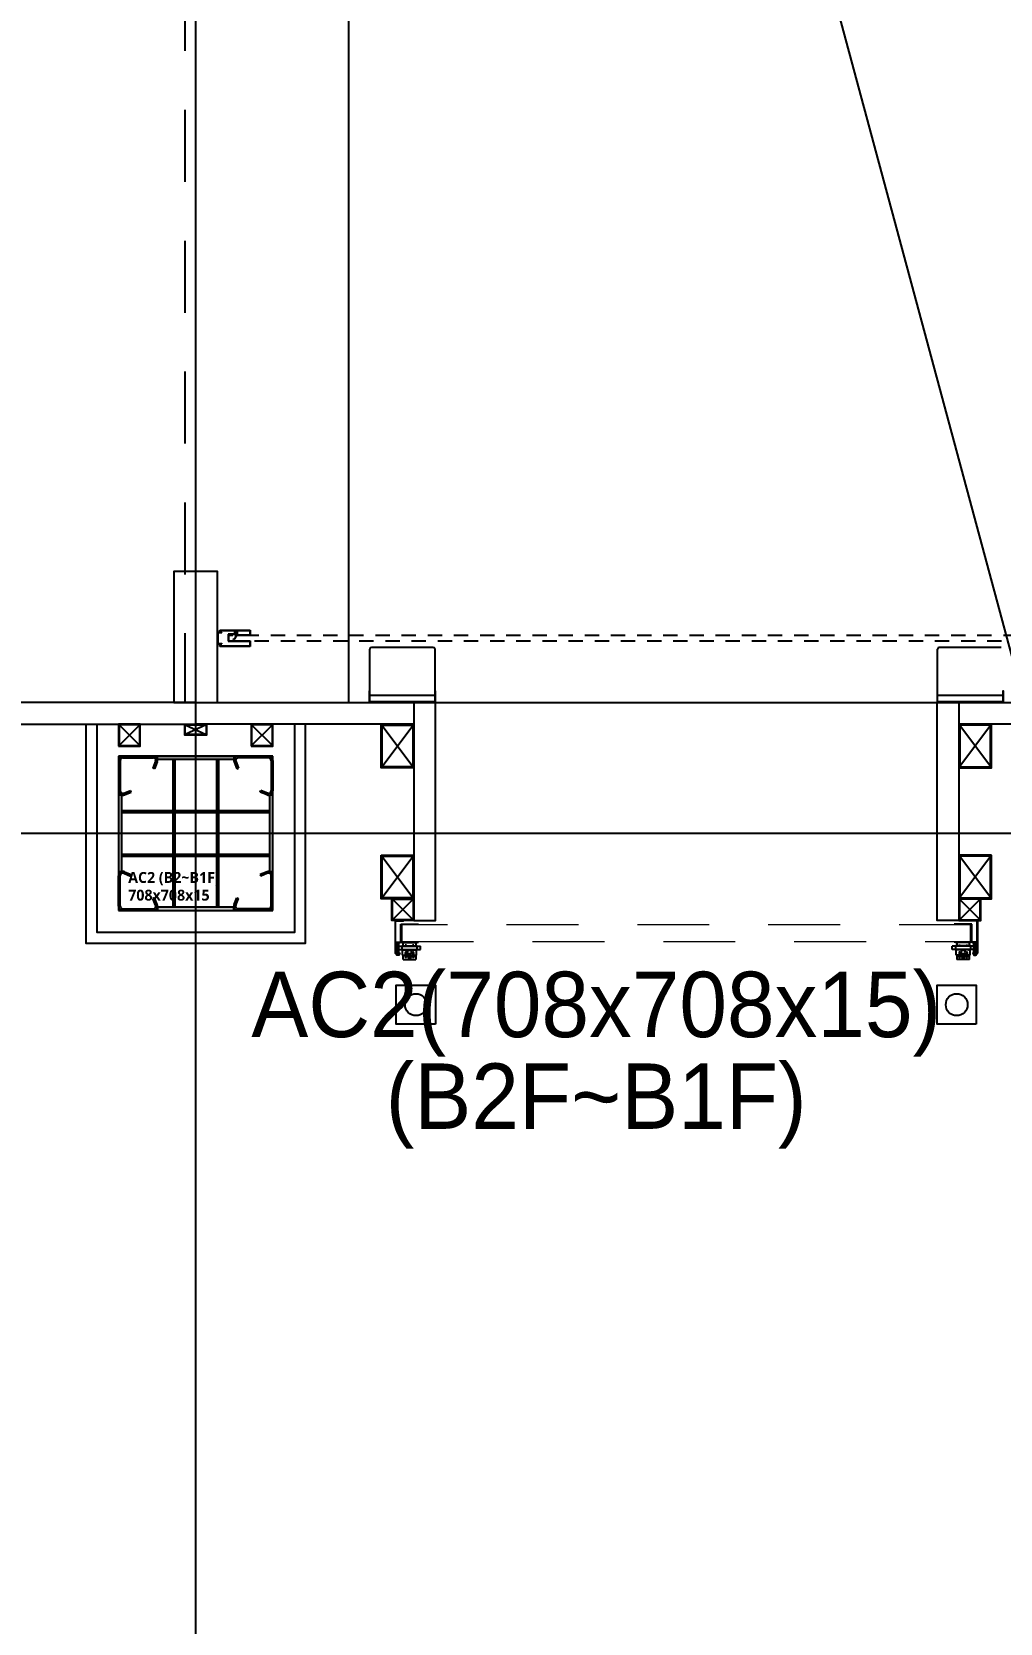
# Model space of a CAD drawing. Header units: millimetres. Extents: x -47382 to 204618, y -51045 to 127155.
# Drawn here: x 46248 to 50689, y 47749 to 55046 of the extents above; entities that cross this region are included whole.
import ezdxf
from ezdxf.enums import TextEntityAlignment as Align

# ---------------------------------------------------------------- set-up
doc = ezdxf.new("R2010")
doc.units = ezdxf.units.MM
doc.header["$LTSCALE"] = 300
doc.header["$MEASUREMENT"] = 0
doc.linetypes.add('CEN', pattern=[62, 60, -1, 0, -1])
doc.linetypes.add('HID', pattern=[2, 1.1, -0.9])
doc.layers.get('0').update_dxf_attribs({"linetype": 'CONTINUOUS'})
doc.layers.get('Defpoints').update_dxf_attribs({"color": 153, "linetype": 'CONTINUOUS'})
for name, color, linetype in [('A-FLOR-GW', 6, 'CONTINUOUS'), ('A-FLOR-STUD', 9, 'CONTINUOUS'), ('A-ST-AXIS-CEN', 252, 'CEN'), ('A-ST-COL', 2, 'CONTINUOUS'), ('A-볼라드', 8, 'CONTINUOUS'), ('AA-CJ', 4, 'HID'), ('AA-PARK-CAR4(B)', 5, 'CONTINUOUS'), ('Bound', 9, 'CONTINUOUS'), ('OVERHEAD DOOR - 1', 4, 'HID'), ('XREF-PLAN$0$A-STEEL', 7, 'CONTINUOUS'), ('갈바륨 V-115', 141, 'CONTINUOUS'), ('방화셔터', 11, 'HID'), ('저온단열', 160, 'CONTINUOUS'), ('충돌방지대 OUT', 8, 'CONTINUOUS')]:
    doc.layers.add(name, color=color, linetype=linetype)
doc.layers.add('Defpoint', color=161, linetype='CONTINUOUS', plot=False)
doc.styles.add('SH_대대리576', font='NanumGothicBold.ttf')
doc.styles.add('돋움', font='')
doc.styles.get('돋움').set_extended_font_data('Dotum')

# ---------------------------------------------------------------- blocks, each defined once
blk = doc.blocks.new('b1')
at = {"layer": 'A-볼라드'}
blk.add_lwpolyline([(0, 180), (180, 180), (180, 0), (0, 0), (0, 180)], dxfattribs=at)
blk.add_circle((90, 90), 50, dxfattribs=at)
blk = doc.blocks.new('각-100X100')
at = {"layer": 'A-FLOR-STUD'}
for p, q in [((-47.7, -47.7), (47.7, 47.7)), ((-47.7, 47.7), (47.7, -47.7))]:
    blk.add_line(p, q, dxfattribs=at)
for points in [[(-50, -50), (50, -50), (50, 50), (-50, 50)], [(-47.7, -47.7), (47.7, -47.7), (47.7, 47.7), (-47.7, 47.7)]]:
    blk.add_lwpolyline(points, close=True, dxfattribs=at)
blk = doc.blocks.new('각-150X200')
at = {"layer": 'A-FLOR-STUD'}
for p, q in [((75, 100), (-75, -100)), ((75, -100), (-75, 100))]:
    blk.add_line(p, q, dxfattribs=at)
for points in [[(75, 100), (-75, 100), (-75, -100), (75, -100)], [(70.5, 95.5), (-70.5, 95.5), (-70.5, -95.5), (70.5, -95.5)]]:
    blk.add_lwpolyline(points, close=True, dxfattribs=at)
blk = doc.blocks.new('_P대형')
at = {"layer": 'AA-PARK-CAR4(B)'}
blk.add_line((-150, -1500), (-3250, -13000), dxfattribs=at)
blk.add_lwpolyline([(-150, -1500), (-150, -13000), (-3250, -13000), (-3250, -1500)], close=True, dxfattribs=at)
blk = doc.blocks.new('A$C5CEC2CC2')
at = {"layer": 'A-FLOR-GW', "elevation": -103000}
for points in [[(0, 1706), (1000, 1706), (1000, 1606), (0, 1606)], [(3500, 1706), (4250, 1706), (4250, 1606), (3500, 1606)]]:
    blk.add_lwpolyline(points, dxfattribs=at)
for points in [[(1000, 706), (1100, 706), (1100, 1706), (1000, 1706)], [(3500, 706), (3400, 706), (3400, 1706), (3500, 1706)]]:
    blk.add_lwpolyline(points, close=True, dxfattribs=at)
at = {"layer": 'A-FLOR-STUD'}
for p, q in [((940.4, 606.8, -103000), (940.4, 689.2, -103000)), ((940.4, 689.2, -103000), (1021.2, 689.2, -103000)), ((943.6, 610, -103000), (943.6, 686, -103000)), ((944.6, 610, -103000), (944.6, 686, -103000)), ((1021.2, 689.2, -103000), (1021.2, 686, -103000)), ((3559.6, 689.2, -103000), (3478.8, 689.2, -103000)), ((3478.8, 689.2, -103000), (3478.8, 686, -103000)), ((3555.4, 610, -103000), (3555.4, 686, -103000)), ((3556.4, 610, -103000), (3556.4, 686, -103000)), ((3559.6, 606.8, -103000), (3559.6, 689.2, -103000)), ((916.6, 556.8, -103000), (916.6, 641.1, -103000)), ((921.6, 556.8, -103000), (921.6, 598.5, -103000)), ((931.6, 556.8, -103000), (931.6, 598.5, -103000)), ((931.6, 587.5, -103000), (945.1, 587.5, -103000)), ((940.4, 606.8, -103000), (1021.2, 606.8, -103000)), ((945.3, 587.5, -103000), (1015.3, 587.5, -103000)), ((951.5, 589.5, -103000), (951.5, 604.5, -103000)), ((966.3, 592.5, -103000), (960.3, 592.5, -103000)), ((960.3, 592.5, -103000), (960.3, 589.5, -103000)), ((966, 592.3, -103000), (960.5, 592.3, -103000)), ((960.5, 592.3, -103000), (960.5, 589.5, -103000)), ((966, 592.3, -103000), (966, 589.5, -103000)), ((966.3, 592.5, -103000), (966.3, 589.5, -103000)), ((1000.3, 592.5, -103000), (994.3, 592.5, -103000)), ((994.3, 592.5, -103000), (994.3, 589.5, -103000)), ((1000, 592.3, -103000), (994.5, 592.3, -103000)), ((994.5, 592.3, -103000), (994.5, 589.5, -103000)), ((1000, 592.3, -103000), (1000, 589.5, -103000)), ((1000.3, 592.5, -103000), (1000.3, 589.5, -103000)), ((1009, 604.5, -103000), (1009, 589.5, -103000)), ((1015.3, 587.5, -103000), (1030.9, 587.5, -103000)), ((1021.2, 606.8, -103000), (1021.2, 610, -103000)), ((1030.9, 572.5, -103000), (1030.9, 587.5, -103000)), ((3469.1, 572.5, -103000), (3469.1, 587.5, -103000)), ((3484.7, 587.5, -103000), (3469.1, 587.5, -103000)), ((3478.8, 606.8, -103000), (3478.8, 610, -103000)), ((3559.6, 606.8, -103000), (3478.8, 606.8, -103000)), ((3554.7, 587.5, -103000), (3484.7, 587.5, -103000)), ((3491, 604.5, -103000), (3491, 589.5, -103000)), ((3499.7, 592.5, -103000), (3505.7, 592.5, -103000)), ((3499.7, 592.5, -103000), (3499.7, 589.5, -103000)), ((3500, 592.3, -103000), (3505.5, 592.3, -103000)), ((3500, 592.3, -103000), (3500, 589.5, -103000)), ((3505.5, 592.3, -103000), (3505.5, 589.5, -103000)), ((3505.7, 592.5, -103000), (3505.7, 589.5, -103000)), ((3533.7, 592.5, -103000), (3539.7, 592.5, -103000)), ((3533.7, 592.5, -103000), (3533.7, 589.5, -103000)), ((3534, 592.3, -103000), (3539.5, 592.3, -103000)), ((3534, 592.3, -103000), (3534, 589.5, -103000)), ((3539.5, 592.3, -103000), (3539.5, 589.5, -103000)), ((3539.7, 592.5, -103000), (3539.7, 589.5, -103000)), ((3548.5, 589.5, -103000), (3548.5, 604.5, -103000)), ((3568.4, 587.5, -103000), (3554.9, 587.5, -103000)), ((3568.4, 556.8, -103000), (3568.4, 598.5, -103000)), ((3578.4, 556.8, -103000), (3578.4, 598.5, -103000)), ((3583.4, 556.8, -103000), (3583.4, 641.1, -103000)), ((931.6, 572.5, -103000), (945.2, 572.5, -103000)), ((945.2, 572.5, -103000), (1015.3, 572.5, -103000)), ((945.3, 571, -103000), (1015.3, 571, -103000)), ((948.5, 547.5, -103000), (948.5, 569.6, -103000)), ((948.5, 547.5, -103000), (961.5, 547.5, -103000)), ((948.5, 547.5, -103000), (949, 546.5, -103000)), ((949, 546.5, -103000), (961.5, 546.5, -103000)), ((955.9, 571, -103000), (949.3, 570.6, -103000)), ((951.5, 526.8, -103000), (951.5, 546.5, -103000)), ((951.5, 526.8, -103000), (1009, 526.8, -103000)), ((960.3, 546.5, -103000), (960.3, 536.8, -103000)), ((966.3, 536.8, -103000), (960.3, 536.8, -103000)), ((960.5, 546.5, -103000), (960.5, 537.1, -103000)), ((960.5, 537.1, -103000), (966, 537.1, -103000)), ((961.3, 559.5, -103000), (961.3, 546.5, -103000)), ((961.5, 559.5, -103000), (961.5, 546.5, -103000)), ((965.1, 559.5, -103000), (965.1, 546.5, -103000)), ((965.1, 547.5, -103000), (974.8, 547.5, -103000)), ((965.1, 546.5, -103000), (974.8, 546.5, -103000)), ((965.3, 559.5, -103000), (965.3, 546.5, -103000)), ((966, 546.5, -103000), (966, 537.1, -103000)), ((966.3, 546.5, -103000), (966.3, 536.8, -103000)), ((974.8, 546.5, -103000), (974.8, 554.4, -103000)), ((975.3, 554, -103000), (975.3, 527.8, -103000)), ((976.3, 526.8, -103000), (984.3, 526.8, -103000)), ((985.3, 554, -103000), (985.3, 527.8, -103000)), ((985.8, 546.5, -103000), (985.8, 554.4, -103000)), ((985.8, 547.5, -103000), (995.5, 547.5, -103000)), ((985.8, 546.5, -103000), (995.5, 546.5, -103000)), ((994.3, 546.5, -103000), (994.3, 536.8, -103000)), ((1000.3, 536.8, -103000), (994.3, 536.8, -103000)), ((994.5, 546.5, -103000), (994.5, 537.1, -103000)), ((994.5, 537.1, -103000), (1000, 537.1, -103000)), ((995.3, 559.5, -103000), (995.3, 546.5, -103000)), ((995.5, 559.5, -103000), (995.5, 546.5, -103000)), ((999.1, 559.5, -103000), (999.1, 546.5, -103000)), ((999.1, 547.5, -103000), (1012, 547.5, -103000)), ((999.1, 546.5, -103000), (1011.5, 546.5, -103000)), ((999.3, 559.5, -103000), (999.3, 546.5, -103000)), ((1000, 546.5, -103000), (1000, 537.1, -103000)), ((1000.3, 546.5, -103000), (1000.3, 536.8, -103000)), ((1004.6, 571, -103000), (1011.2, 570.6, -103000)), ((1009, 546.5, -103000), (1009, 526.8, -103000)), ((1012, 547.5, -103000), (1011.5, 546.5, -103000)), ((1012, 547.5, -103000), (1012, 569.6, -103000)), ((1015.3, 572.5, -103000), (1030.9, 572.5, -103000)), ((3484.7, 572.5, -103000), (3469.1, 572.5, -103000)), ((3554.8, 572.5, -103000), (3484.7, 572.5, -103000)), ((3554.7, 571, -103000), (3484.7, 571, -103000)), ((3488, 547.5, -103000), (3488, 569.6, -103000)), ((3500.9, 547.5, -103000), (3488, 547.5, -103000)), ((3488, 547.5, -103000), (3488.5, 546.5, -103000)), ((3500.9, 546.5, -103000), (3488.5, 546.5, -103000)), ((3495.4, 571, -103000), (3488.8, 570.6, -103000)), ((3491, 546.5, -103000), (3491, 526.8, -103000)), ((3548.5, 526.8, -103000), (3491, 526.8, -103000)), ((3499.7, 546.5, -103000), (3499.7, 536.8, -103000)), ((3499.7, 536.8, -103000), (3505.7, 536.8, -103000)), ((3500, 546.5, -103000), (3500, 537.1, -103000)), ((3505.5, 537.1, -103000), (3500, 537.1, -103000)), ((3500.7, 559.5, -103000), (3500.7, 546.5, -103000)), ((3500.9, 559.5, -103000), (3500.9, 546.5, -103000)), ((3504.5, 559.5, -103000), (3504.5, 546.5, -103000)), ((3514.2, 547.5, -103000), (3504.5, 547.5, -103000)), ((3514.2, 546.5, -103000), (3504.5, 546.5, -103000)), ((3504.7, 559.5, -103000), (3504.7, 546.5, -103000)), ((3505.5, 546.5, -103000), (3505.5, 537.1, -103000)), ((3505.7, 546.5, -103000), (3505.7, 536.8, -103000)), ((3514.2, 546.5, -103000), (3514.2, 554.4, -103000)), ((3514.7, 554, -103000), (3514.7, 527.8, -103000)), ((3523.7, 526.8, -103000), (3515.7, 526.8, -103000)), ((3524.7, 554, -103000), (3524.7, 527.8, -103000)), ((3525.2, 546.5, -103000), (3525.2, 554.4, -103000)), ((3534.9, 547.5, -103000), (3525.2, 547.5, -103000)), ((3534.9, 546.5, -103000), (3525.2, 546.5, -103000)), ((3533.7, 546.5, -103000), (3533.7, 536.8, -103000)), ((3533.7, 536.8, -103000), (3539.7, 536.8, -103000)), ((3534, 546.5, -103000), (3534, 537.1, -103000)), ((3539.5, 537.1, -103000), (3534, 537.1, -103000)), ((3534.7, 559.5, -103000), (3534.7, 546.5, -103000)), ((3534.9, 559.5, -103000), (3534.9, 546.5, -103000)), ((3538.5, 559.5, -103000), (3538.5, 546.5, -103000)), ((3551.5, 547.5, -103000), (3538.5, 547.5, -103000)), ((3551, 546.5, -103000), (3538.5, 546.5, -103000)), ((3538.7, 559.5, -103000), (3538.7, 546.5, -103000)), ((3539.5, 546.5, -103000), (3539.5, 537.1, -103000)), ((3539.7, 546.5, -103000), (3539.7, 536.8, -103000)), ((3544.1, 571, -103000), (3550.7, 570.6, -103000)), ((3548.5, 526.8, -103000), (3548.5, 546.5, -103000)), ((3551.5, 547.5, -103000), (3551, 546.5, -103000)), ((3551.5, 547.5, -103000), (3551.5, 569.6, -103000)), ((3568.4, 572.5, -103000), (3554.8, 572.5, -103000))]:
    blk.add_line(p, q, dxfattribs=at)
at = {"layer": 'A-FLOR-STUD', "elevation": -103000}
for points in [[(916.6, 606.8), (936.6, 606.8), (936.6, 603.6), (919.8, 603.6), (919.8, 557.6), (923.6, 550), (929.6, 550), (933, 556.8), (936.6, 556.8), (931.6, 546.8), (921.6, 546.8), (916.6, 556.8), (916.6, 704.4), (953.5, 704.4), (953.5, 706), (915, 706), (915, 556.8), (916.6, 556.8)], [(3583.4, 606.8), (3563.4, 606.8), (3563.4, 603.6), (3580.2, 603.6), (3580.2, 557.6), (3576.4, 550), (3570.4, 550), (3567, 556.8), (3563.4, 556.8), (3568.4, 546.8), (3578.4, 546.8), (3583.4, 556.8), (3583.4, 704.4), (3546.5, 704.4), (3546.5, 706), (3585, 706), (3585, 556.8), (3583.4, 556.8)], [(945.3, 606.8), (945.3, 604.5), (1015.3, 604.5), (1015.3, 606.8)], [(945.3, 589.5), (1015.3, 589.5)], [(3554.7, 606.8), (3554.7, 604.5), (3484.7, 604.5), (3484.7, 606.8)], [(3554.7, 589.5), (3484.7, 589.5)]]:
    blk.add_lwpolyline(points, dxfattribs=at)
at = {"layer": 'A-FLOR-STUD'}
for centre, radius in [((980.3, 561.5, -103000), 9), ((980.3, 561.5, -103000), 8.5), ((3519.7, 561.5, -103000), 9), ((3519.7, 561.5, -103000), 8.5)]:
    blk.add_circle(centre, radius, dxfattribs=at)
for centre, radius, start, end in [((926.6, 598.5, -103000), 5, 0, 180), ((1079.7, 580.3, -103000), 134.7, 176.0638, 183.9362), ((880.8, 580.3, -103000), 134.7, 356.0638, 3.9362), ((3619.2, 580.3, -103000), 134.7, 176.0638, 183.9362), ((3420.3, 580.3, -103000), 134.7, 356.0638, 3.9362), ((3573.4, 598.5, -103000), 5, 0, 180), ((926.6, 556.8, -103000), 5, 180, 0), ((949.5, 569.6, -103000), 1, 104.09693, 180), ((963.3, 559.5, -103000), 2, 90, 180), ((963.3, 559.5, -103000), 1.8, 90, 180), ((963.3, 559.5, -103000), 2, 0, 90), ((963.3, 559.5, -103000), 1.8, 0, 90), ((976.3, 527.8, -103000), 1, 180, 270), ((984.3, 527.8, -103000), 1, 270, 0), ((997.3, 559.5, -103000), 2, 90, 180), ((997.3, 559.5, -103000), 1.8, 90, 180), ((997.3, 559.5, -103000), 2, 0, 90), ((997.3, 559.5, -103000), 1.8, 0, 90), ((1011, 569.6, -103000), 1, 0, 75.90307), ((3489, 569.6, -103000), 1, 104.09693, 180), ((3502.7, 559.5, -103000), 2, 90, 180), ((3502.7, 559.5, -103000), 1.8, 90, 180), ((3502.7, 559.5, -103000), 2, 0, 90), ((3502.7, 559.5, -103000), 1.8, 0, 90), ((3515.7, 527.8, -103000), 1, 180, 270), ((3523.7, 527.8, -103000), 1, 270, 0), ((3536.7, 559.5, -103000), 2, 90, 180), ((3536.7, 559.5, -103000), 1.8, 90, 180), ((3536.7, 559.5, -103000), 2, 0, 90), ((3536.7, 559.5, -103000), 1.8, 0, 90), ((3550.5, 569.6, -103000), 1, 0, 75.90307), ((3573.4, 556.8, -103000), 5, 180, 0)]:
    blk.add_arc(centre, radius, start, end, dxfattribs=at)
at = {"layer": 'OVERHEAD DOOR - 1', "lineweight": 0}
for p, q in [((3555.4, 686, -103000), (944.6, 686, -103000)), ((944.6, 610, -103000), (3555.4, 610, -103000))]:
    blk.add_line(p, q, dxfattribs=at)
at = {"layer": '충돌방지대 OUT'}
for p, q in [((798, 1708, -103000), (798, 1949.7, -103000)), ((1089.7, 1958, -103000), (806.3, 1958, -103000)), ((1098, 1708, -103000), (1098, 1949.7, -103000)), ((3402, 1708, -103000), (3402, 1949.7, -103000)), ((3693.7, 1958, -103000), (3410.3, 1958, -103000)), ((1098, 1738, -103000), (798, 1738, -103000)), ((3702, 1738, -103000), (3402, 1738, -103000))]:
    blk.add_line(p, q, dxfattribs=at)
at = {"layer": '충돌방지대 OUT', "elevation": -103000}
for points in [[(798, 1758), (796, 1758), (796, 1706), (1100, 1706), (1100, 1758), (1098, 1758), (1098, 1708), (798, 1708)], [(3402, 1758), (3400, 1758), (3400, 1706), (3704, 1706), (3704, 1758), (3702, 1758), (3702, 1708), (3402, 1708)]]:
    blk.add_lwpolyline(points, close=True, dxfattribs=at)
for points in [[(1098, 1738), (1098, 1708), (798, 1708), (798, 1738)], [(3702, 1738), (3702, 1708), (3402, 1708), (3402, 1738)]]:
    blk.add_lwpolyline(points, dxfattribs=at)
at = {"layer": '충돌방지대 OUT'}
for centre, start, end in [((806.3, 1949.7, -103000), 90, 180), ((1089.7, 1949.7, -103000), 0, 90), ((3410.3, 1949.7, -103000), 90, 180)]:
    blk.add_arc(centre, 8.33, start, end, dxfattribs=at)
at = {"ltscale": 5, "extrusion": (0, 0, -1), "zscale": -1}
for p in [(-925, 1506, 103000), (-925, 906, 103000)]:
    blk.add_blockref('각-150X200', p, dxfattribs=at)
at = {"ltscale": 5}
for p in [(3575, 1506, -103000), (3575, 906, -103000)]:
    blk.add_blockref('각-150X200', p, dxfattribs=at)
at = {"ltscale": 5, "extrusion": (0, 0, -1), "zscale": -1, "rotation": 180}
blk.add_blockref('각-100X100', (-950, 756, 103000), dxfattribs=at)
at = {"ltscale": 5, "rotation": 180}
blk.add_blockref('각-100X100', (3550, 756, -103000), dxfattribs=at)
at = {"layer": 'A-볼라드', "rotation": 180}
for p in [(1100, 410, -103000), (3580, 410, -103000)]:
    blk.add_blockref('b1', p, dxfattribs=at)
at = {"layer": 'AA-PARK-CAR4(B)', "xscale": -1}
blk.add_blockref('_P대형', (550, 14706, -103000), dxfattribs=at)
blk = doc.blocks.new('XREF-PLAN$0$각-100X100')
at = {"layer": 'XREF-PLAN$0$A-STEEL', "color": 1}
for p, q in [((-47.7, -47.7), (47.7, 47.7)), ((-47.7, 47.7), (47.7, -47.7))]:
    blk.add_line(p, q, dxfattribs=at)
at = {"layer": 'XREF-PLAN$0$A-STEEL'}
blk.add_lwpolyline([(-50, -50), (50, -50), (50, 50), (-50, 50)], close=True, dxfattribs=at)
at = {"layer": 'XREF-PLAN$0$A-STEEL', "color": 8}
blk.add_lwpolyline([(-47.7, -47.7), (47.7, -47.7), (47.7, 47.7), (-47.7, 47.7)], close=True, dxfattribs=at)
blk = doc.blocks.new('A$C80a19149')
at = {"layer": 'A-FLOR-STUD'}
for p, q in [((2.3, 97.7), (47.7, 2.3)), ((2.3, 2.3), (47.7, 97.7))]:
    blk.add_line(p, q, dxfattribs=at)
for points in [[(0, 100), (50, 100), (50, 0), (0, 0)], [(2.3, 97.7), (47.7, 97.7), (47.7, 2.3), (2.3, 2.3)]]:
    blk.add_lwpolyline(points, close=True, dxfattribs=at)
blk = doc.blocks.new('A$C53E97F43')
at = {"layer": '방화셔터'}
for p, q in [((0, 63.5), (0, 65)), ((0, 63.5), (0, 65)), ((0, 11.5), (0, 10)), ((0, 11.5), (0, 10)), ((20, 61.9), (20, 63.5)), ((20, 13.1), (20, 11.5)), ((79.5, 20), (82, 20)), ((79.5, 20), (80.5, 18)), ((80.5, 18), (79.5, 18)), ((79.5, 18), (80.5, 16)), ((80.5, 16), (79.5, 16)), ((79.5, 16), (80.5, 14)), ((80.5, 14), (79.5, 14)), ((79.5, 14), (80.5, 12)), ((80.5, 12), (79.5, 12)), ((79.5, 12), (80.5, 10)), ((89.5, 10), (80.5, 10)), ((82.5, 12), (82.5, 17.5)), ((82.5, 17.5), (87.5, 17.5)), ((87.5, 12), (82.5, 12)), ((87.5, 12), (87.5, 17.5)), ((88, 20), (90.5, 20)), ((90.5, 20), (89.5, 18)), ((89.5, 18), (90.5, 18)), ((90.5, 18), (89.5, 16)), ((89.5, 16), (90.5, 16)), ((90.5, 16), (89.5, 14)), ((89.5, 14), (90.5, 14)), ((90.5, 14), (89.5, 12)), ((89.5, 12), (90.5, 12)), ((90.5, 12), (89.5, 10))]:
    blk.add_line(p, q, dxfattribs=at)
for points in [[(0, 10), (10, 10), (10, 0), (150, 0), (150, 25), (90, 25), (90, 10), (80, 10), (80, 20), (50, 20), (50, 50), (150, 50), (150, 75), (10, 75), (10, 65), (0, 65)], [(0, 11.5), (11.5, 11.5), (11.5, 1.5), (148.5, 1.5), (148.5, 23.5), (91.5, 23.5), (91.5, 8.5), (78.5, 8.5), (78.5, 18.5), (48.5, 18.5), (48.5, 51.5), (148.5, 51.5), (148.5, 73.5), (11.5, 73.5), (11.5, 63.5), (0, 63.5)], [(20, 11.5), (20, 11.5), (0, 11.5), (0, 63.5), (20, 63.5)], [(20, 13.1), (1.6, 13.1), (1.6, 61.9), (20, 61.9)]]:
    blk.add_lwpolyline(points, dxfattribs=at)
for centre, radius, start, end in [((75.4, 41.4), 2, 39.97118, 180), ((73.9, 41.4), 0.5, 180, 0), ((75.4, 41.4), 1, 49.23897, 180), ((47.8, 21.2), 35.2, 358.12428, 36.69029), ((47.2, 15.9), 40, 5.83802, 42.0129), ((82.5, 20), 0.5, 180, 0), ((87.5, 20), 0.5, 180, 0)]:
    blk.add_arc(centre, radius, start, end, dxfattribs=at)
blk = doc.blocks.new('저온1 방셔터')
at = {"layer": '방화셔터', "linetype": 'HID', "ltscale": 0.2}
for p, q in [((10550, 12.5, 103000), (-150, 12.5)), ((-150, 12.5), (-150, -12.5)), ((-150, -12.5), (10550, -12.5, 103000))]:
    blk.add_line(p, q, dxfattribs=at)
at = {"layer": '방화셔터', "xscale": -1, "rotation": 180}
blk.add_blockref('A$C53E97F43', (-200, 37.5), dxfattribs=at)
blk = doc.blocks.new('AC2 (b2~b1f)')
for points in [[(199, 728), (549, 728), (549, 713), (199, 713)], [(20, 549), (20, 199), (35, 199), (35, 549)], [(728, 199), (728, 549), (713, 549), (713, 199)], [(199, 20), (549, 20), (549, 35), (199, 35)]]:
    blk.add_hatch(color=9).paths.add_polyline_path(points)
for p, q in [((269.6, 713), (269.6, 35)), ((278.6, 713), (278.6, 35)), ((469.3, 713), (469.3, 35)), ((478.3, 713), (478.3, 35)), ((35, 478.3), (713, 478.3)), ((35, 469.3), (713, 469.3)), ((35, 278.6), (713, 278.6)), ((35, 269.6), (713, 269.6))]:
    blk.add_line(p, q)
at = {"color": 8, "linetype": 'Continuous'}
for points in [[(199, 728), (549, 728), (549, 713), (199, 713)], [(20, 549), (20, 199), (35, 199), (35, 549)], [(728, 199), (728, 549), (713, 549), (713, 199)], [(199, 20), (549, 20), (549, 35), (199, 35)]]:
    blk.add_lwpolyline(points, close=True, dxfattribs=at)
at = {"layer": 'A-ST-COL'}
for p, q in [((20, 708), (20, 569)), ((28, 708), (28, 569)), ((40, 728), (179, 728)), ((40, 720), (179, 720)), ((190.3, 703.9), (177.4, 672.7)), ((184.9, 670), (177.4, 672.7)), ((197.8, 701.2), (184.9, 670)), ((550.2, 701.2), (563.1, 670)), ((557.7, 703.9), (570.6, 672.7)), ((563.1, 670), (570.6, 672.7)), ((708, 728), (569, 728)), ((708, 720), (569, 720)), ((720, 708), (720, 569)), ((728, 708), (728, 569)), ((44.1, 557.7), (75.3, 570.6)), ((46.8, 550.2), (78, 563.1)), ((78, 563.1), (75.3, 570.6)), ((670, 563.1), (672.7, 570.6)), ((701.2, 550.2), (670, 563.1)), ((703.9, 557.7), (672.7, 570.6)), ((20, 40), (20, 179)), ((28, 40), (28, 179)), ((44.1, 190.3), (75.3, 177.4)), ((46.8, 197.8), (78, 184.9)), ((78, 184.9), (75.3, 177.4)), ((701.2, 197.8), (670, 184.9)), ((670, 184.9), (672.7, 177.4)), ((703.9, 190.3), (672.7, 177.4)), ((720, 40), (720, 179)), ((728, 40), (728, 179)), ((184.9, 78), (177.4, 75.3)), ((190.3, 44.1), (177.4, 75.3)), ((197.8, 46.8), (184.9, 78)), ((550.2, 46.8), (563.1, 78)), ((557.7, 44.1), (570.6, 75.3)), ((563.1, 78), (570.6, 75.3)), ((40, 28), (179, 28)), ((40, 20), (179, 20)), ((708, 28), (569, 28)), ((708, 20), (569, 20))]:
    blk.add_line(p, q, dxfattribs=at)
for centre, radius, start, end in [((40, 708), 20, 90, 180), ((40, 708), 12, 90, 180), ((179, 708), 20, 340, 90), ((179, 708), 12, 340, 90), ((569, 708), 20, 90, 200), ((569, 708), 12, 90, 200), ((708, 708), 20, 0, 90), ((708, 708), 12, 0, 90), ((40, 569), 20, 180, 290), ((40, 569), 12, 180, 290), ((708, 569), 20, 250, 0), ((708, 569), 12, 250, 0), ((40, 179), 20, 70, 180), ((40, 179), 12, 70, 180), ((708, 179), 20, 0, 110), ((708, 179), 12, 0, 110), ((40, 40), 20, 180, 270), ((40, 40), 12, 180, 270), ((179, 40), 20, 270, 20), ((179, 40), 12, 270, 20), ((569, 40), 20, 160, 270), ((569, 40), 12, 160, 270), ((708, 40), 20, 270, 0), ((708, 40), 12, 270, 0)]:
    blk.add_arc(centre, radius, start, end, dxfattribs=at)
at = {"layer": 'Bound', "color": 9, "linetype": 'Continuous'}
for p, q in [((728, 728), (20, 728)), ((20, 728), (20, 20)), ((728, 20), (728, 728)), ((20, 20), (728, 20))]:
    blk.add_line(p, q, dxfattribs=at)
at = {"layer": 'Defpoint'}
for p, q in [((374, 0), (374, 748)), ((0, 374), (748, 374))]:
    blk.add_line(p, q, dxfattribs=at)
at = {"layer": 'Defpoint', "linetype": 'Continuous', "style": 'SH_대대리576'}
for s, p in [('AC2 (B2~B1F)', (64.3, 171.3)), ('708x708x15', (64.3, 90.2))]:
    blk.add_text(s, height=50, dxfattribs=at).set_placement(p, align=Align.MIDDLE_LEFT)
blk = doc.blocks.new('ACT 지하2층구조평면도')
blk.add_blockref('AC2 (b2~b1f)', (94007.8, 102042.3))

msp = doc.modelspace()

# ---------------------------------------------------------------- linework, layer by layer
at = {"layer": 'A-FLOR-GW'}
msp.add_lwpolyline([(46900, 51971.4), (47100, 51971.4), (47100, 52571.4), (46900, 52571.4)], close=True, dxfattribs=at)
for points in [[(47000, 51971.4), (45862.5, 51971.4)], [(45950, 51871.4), (47000, 51871.4)]]:
    msp.add_lwpolyline(points, dxfattribs=at)
at = {"layer": 'A-ST-AXIS-CEN'}
for p, q in [((47000, 0), (47000, 99371.4)), ((0, 51371.4), (142000, 51371.4))]:
    msp.add_line(p, q, dxfattribs=at)
at = {"layer": 'AA-CJ'}
msp.add_line((46950, 62488.6), (46950, 51971.4), dxfattribs=at)
at = {"layer": '갈바륨 V-115'}
msp.add_lwpolyline([(46496, 51871.4), (46496, 50867.4), (47504, 50867.4), (47504, 51871.4)], dxfattribs=at)
at = {"layer": '저온단열'}
msp.add_lwpolyline([(46546, 51871.4), (46546, 50917.4), (47454, 50917.4), (47454, 51871.4)], dxfattribs=at)

# ---------------------------------------------------------------- block references
for name, p in [('ACT 지하2층구조평면도', (-47381.8, -51044.9)), ('저온1 방셔터', (47300, 52265.9))]:
    msp.add_blockref(name, p)
at = {"lineweight": 0}
msp.add_blockref('A$C5CEC2CC2', (47000, 50265.4), dxfattribs=at)
at = {"ltscale": 5}
for p in [(46696, 51821.4), (47304, 51821.4)]:
    msp.add_blockref('XREF-PLAN$0$각-100X100', p, dxfattribs=at)
at = {"rotation": 269.9999999999999}
msp.add_blockref('A$C80a19149', (46950, 51871.4), dxfattribs=at)

# ---------------------------------------------------------------- texts
at = {"layer": 'Defpoints', "linetype": 'Continuous', "style": '돋움'}
for s, p in [('AC2(708x708x15)', (48836.5, 50346.5)), ('(B2F~B1F)', (48836.5, 49925.9))]:
    msp.add_text(s, height=300, dxfattribs=at).set_placement(p, align=Align.BOTTOM_CENTER)

doc.saveas('drawing.dxf')
